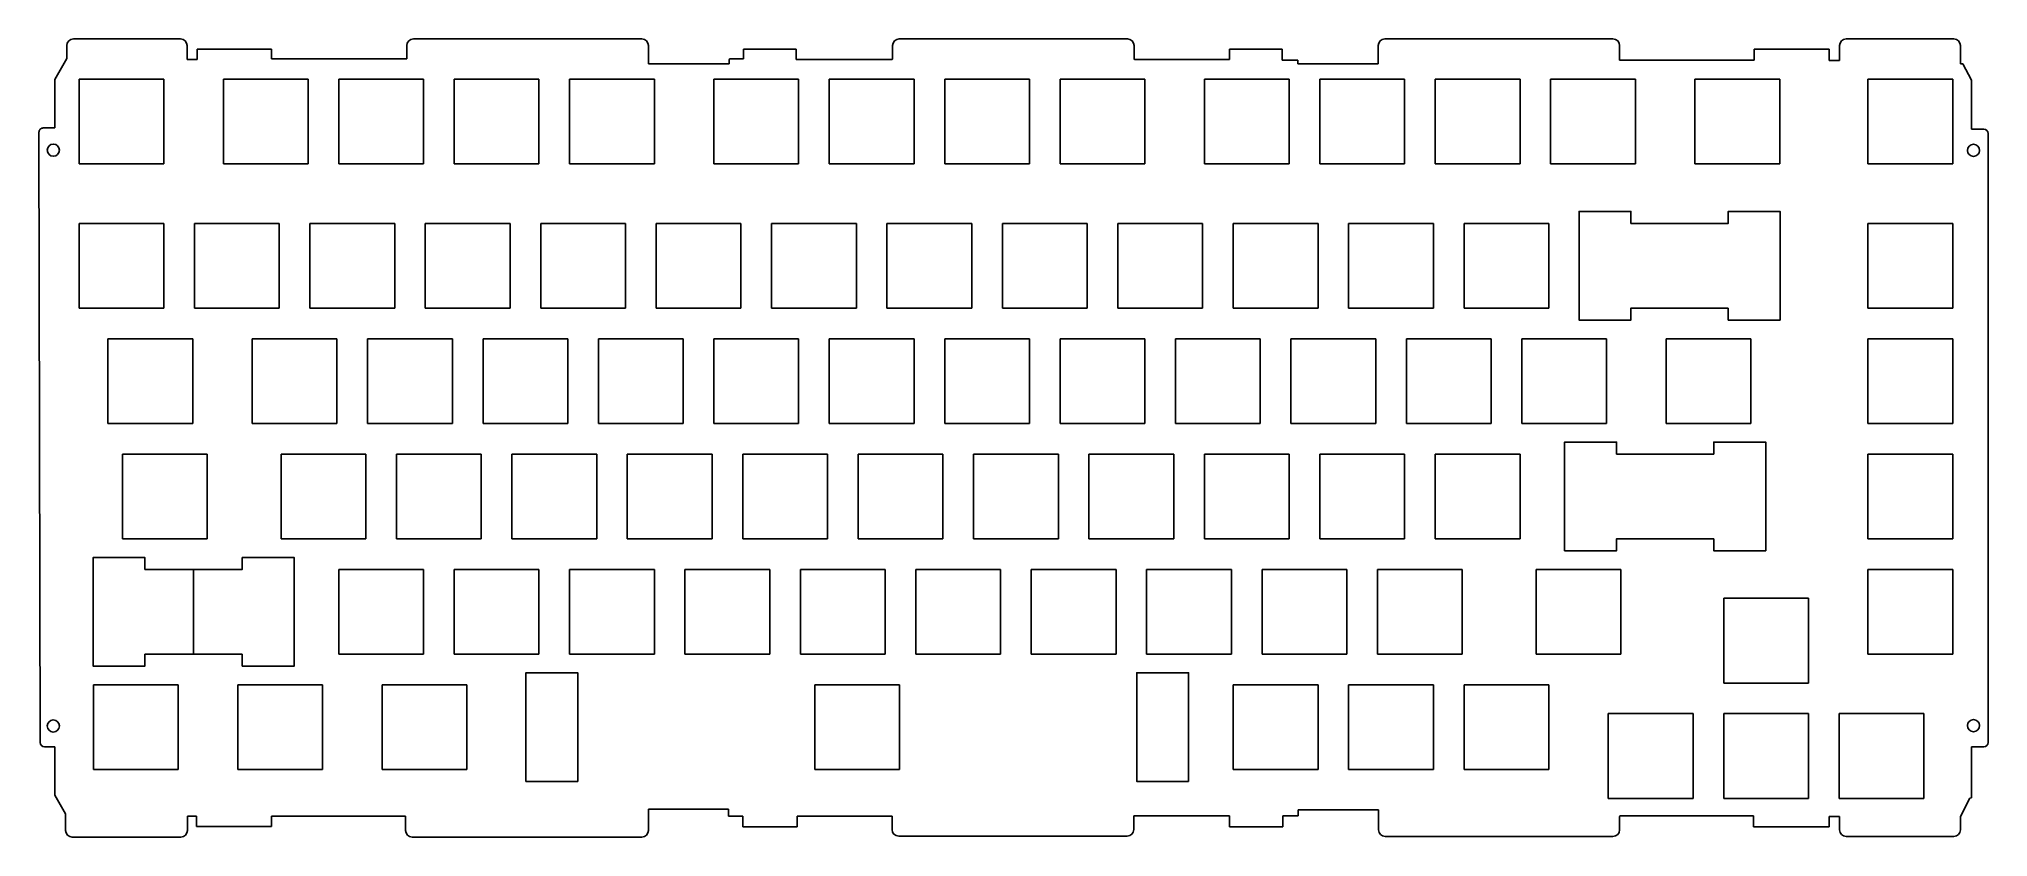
# Model space of a CAD drawing. Header units: millimetres. Extents: x -4 to 318, y -4 to 128.
import ezdxf

# ---------------------------------------------------------------- set-up
doc = ezdxf.new("R2010")
doc.units = ezdxf.units.MM

msp = doc.modelspace()

# ---------------------------------------------------------------- linework, layer by layer
at = {"color": 7, "linetype": 'Continuous', "lineweight": 25}
for p, q in [((0.59, 127.1), (0.59, 125)), ((19.35, 128.2), (1.69, 128.2)), ((20.45, 124.79), (20.45, 127.1)), ((34.4, 126.5), (22.1, 126.5)), ((22.1, 126.5), (22.1, 124.79)), ((34.4, 124.9), (34.4, 126.5)), ((56.7, 127.1), (56.7, 124.9)), ((95.5, 128.2), (57.8, 128.2)), ((96.6, 124.08), (96.6, 127.1)), ((121, 126.5), (112.3, 126.5)), ((112.3, 126.5), (112.3, 124.9)), ((121, 124.8), (121, 126.5)), ((136.9, 127.1), (136.9, 124.95)), ((175.65, 128.2), (138, 128.2)), ((176.75, 124.95), (176.75, 127.1)), ((201.2, 126.5), (192.5, 126.5)), ((192.5, 126.5), (192.5, 124.8)), ((201.2, 124.7), (201.2, 126.5)), ((217.04, 127.1), (217.04, 124.08)), ((255.8, 128.2), (218.14, 128.2)), ((256.9, 124.7), (256.9, 127.1)), ((291.46, 126.5), (279.1, 126.5)), ((279.1, 126.5), (279.1, 124.7)), ((291.46, 124.66), (291.46, 126.5)), ((293.2, 127.1), (293.2, 124.66)), ((312.05, 128.2), (294.3, 128.2)), ((313.15, 124.08), (313.15, 127.1)), ((0.59, 125), (-1.4, 121.5)), ((22.1, 124.79), (20.45, 124.79)), ((56.7, 124.9), (34.4, 124.9)), ((109.93, 124.08), (96.6, 124.08)), ((109.93, 124.8), (109.93, 124.08)), ((112.3, 124.9), (110.03, 124.9)), ((136.75, 124.8), (121, 124.8)), ((192.5, 124.8), (176.9, 124.8)), ((203.8, 124.7), (201.2, 124.7)), ((203.8, 124.08), (203.8, 124.7)), ((217.04, 124.08), (203.8, 124.08)), ((279.1, 124.7), (256.9, 124.7)), ((293.2, 124.66), (291.46, 124.66)), ((313.53, 124.08), (313.15, 124.08)), ((314.98, 121.37), (313.53, 124.08)), ((-1.4, 121.5), (-1.4, 113.5)), ((2.62, 121.56), (16.62, 121.56)), ((2.62, 107.56), (2.62, 121.56)), ((16.62, 121.56), (16.62, 107.56)), ((26.43, 107.56), (26.43, 121.56)), ((26.43, 121.56), (40.43, 121.56)), ((40.43, 121.56), (40.43, 107.56)), ((45.48, 107.56), (45.48, 121.56)), ((45.48, 121.56), (59.48, 121.56)), ((59.48, 121.56), (59.48, 107.56)), ((64.53, 107.56), (64.53, 121.56)), ((64.53, 121.56), (78.53, 121.56)), ((78.53, 121.56), (78.53, 107.56)), ((83.58, 107.56), (83.58, 121.56)), ((83.58, 121.56), (97.58, 121.56)), ((97.58, 121.56), (97.58, 107.56)), ((107.39, 121.56), (121.39, 121.56)), ((107.39, 107.56), (107.39, 121.56)), ((121.39, 121.56), (121.39, 107.56)), ((126.44, 107.56), (126.44, 121.56)), ((126.44, 121.56), (140.44, 121.56)), ((140.44, 121.56), (140.44, 107.56)), ((145.5, 107.56), (145.5, 121.56)), ((145.5, 121.56), (159.49, 121.56)), ((159.49, 121.56), (159.49, 107.56)), ((164.54, 107.56), (164.54, 121.56)), ((164.54, 121.56), (178.54, 121.56)), ((178.54, 121.56), (178.54, 107.56)), ((188.36, 107.56), (188.36, 121.56)), ((188.36, 121.56), (202.36, 121.56)), ((202.36, 121.56), (202.36, 107.56)), ((207.41, 107.56), (207.41, 121.56)), ((207.41, 121.56), (221.41, 121.56)), ((221.41, 121.56), (221.41, 107.56)), ((226.46, 107.56), (226.46, 121.56)), ((226.46, 121.56), (240.46, 121.56)), ((240.46, 121.56), (240.46, 107.56)), ((245.51, 107.56), (245.51, 121.56)), ((245.51, 121.56), (259.51, 121.56)), ((259.51, 121.56), (259.51, 107.56)), ((269.32, 107.56), (269.32, 121.56)), ((269.32, 121.56), (283.32, 121.56)), ((283.32, 121.56), (283.32, 107.56)), ((297.89, 107.56), (297.89, 121.56)), ((297.89, 121.56), (311.89, 121.56)), ((311.89, 121.56), (311.89, 107.56)), ((314.98, 113.3), (314.98, 121.37)), ((-4, 112.8), (-3.8, 12)), ((-1.4, 113.5), (-3.3, 113.5)), ((317, 113.3), (314.98, 113.3)), ((317.7, 12), (317.7, 112.6)), ((16.62, 107.56), (2.62, 107.56)), ((40.43, 107.56), (26.43, 107.56)), ((59.48, 107.56), (45.48, 107.56)), ((78.53, 107.56), (64.53, 107.56)), ((97.58, 107.56), (83.58, 107.56)), ((121.39, 107.56), (107.39, 107.56)), ((140.44, 107.56), (126.44, 107.56)), ((159.49, 107.56), (145.5, 107.56)), ((178.54, 107.56), (164.54, 107.56)), ((202.36, 107.56), (188.36, 107.56)), ((221.41, 107.56), (207.41, 107.56)), ((240.46, 107.56), (226.46, 107.56)), ((259.51, 107.56), (245.51, 107.56)), ((283.32, 107.56), (269.32, 107.56)), ((311.89, 107.56), (297.89, 107.56)), ((2.62, 83.75), (2.62, 97.75)), ((2.62, 97.75), (16.62, 97.75)), ((16.62, 97.75), (16.62, 83.75)), ((21.67, 83.75), (21.67, 97.75)), ((21.67, 97.75), (35.67, 97.75)), ((35.67, 97.75), (35.67, 83.75)), ((40.72, 83.75), (40.72, 97.75)), ((40.72, 97.75), (54.72, 97.75)), ((54.72, 97.75), (54.72, 83.75)), ((59.77, 83.75), (59.77, 97.75)), ((59.77, 97.75), (73.77, 97.75)), ((73.77, 97.75), (73.77, 83.75)), ((78.82, 83.75), (78.82, 97.75)), ((78.82, 97.75), (92.82, 97.75)), ((92.82, 97.75), (92.82, 83.75)), ((97.87, 83.75), (97.87, 97.75)), ((97.87, 97.75), (111.87, 97.75)), ((111.87, 97.75), (111.87, 83.75)), ((116.92, 83.75), (116.92, 97.75)), ((116.92, 97.75), (130.92, 97.75)), ((130.92, 97.75), (130.92, 83.75)), ((135.97, 83.75), (135.97, 97.75)), ((135.97, 97.75), (149.97, 97.75)), ((149.97, 97.75), (149.97, 83.75)), ((155.02, 83.75), (155.02, 97.75)), ((155.02, 97.75), (169.02, 97.75)), ((169.02, 97.75), (169.02, 83.75)), ((174.07, 83.75), (174.07, 97.75)), ((174.07, 97.75), (188.07, 97.75)), ((188.07, 97.75), (188.07, 83.75)), ((193.12, 83.75), (193.12, 97.75)), ((193.12, 97.75), (207.12, 97.75)), ((207.12, 97.75), (207.12, 83.75)), ((212.17, 97.75), (226.17, 97.75)), ((212.17, 83.75), (212.17, 97.75)), ((226.17, 97.75), (226.17, 83.75)), ((231.22, 97.75), (245.22, 97.75)), ((231.22, 83.75), (231.22, 97.75)), ((245.22, 97.75), (245.22, 83.75)), ((297.89, 83.75), (297.89, 97.75)), ((297.89, 97.75), (311.89, 97.75)), ((311.89, 97.75), (311.89, 83.75)), ((16.62, 83.75), (2.62, 83.75)), ((35.67, 83.75), (21.67, 83.75)), ((54.72, 83.75), (40.72, 83.75)), ((73.77, 83.75), (59.77, 83.75)), ((92.82, 83.75), (78.82, 83.75)), ((111.87, 83.75), (97.87, 83.75)), ((130.92, 83.75), (116.92, 83.75)), ((149.97, 83.75), (135.97, 83.75)), ((169.02, 83.75), (155.02, 83.75)), ((188.07, 83.75), (174.07, 83.75)), ((207.12, 83.75), (193.12, 83.75)), ((226.17, 83.75), (212.17, 83.75)), ((245.22, 83.75), (231.22, 83.75)), ((311.89, 83.75), (297.89, 83.75)), ((7.38, 78.7), (21.38, 78.7)), ((7.38, 64.7), (7.38, 78.7)), ((21.38, 78.7), (21.38, 64.7)), ((31.19, 64.7), (31.19, 78.7)), ((31.19, 78.7), (45.19, 78.7)), ((45.19, 78.7), (45.19, 64.7)), ((50.24, 64.7), (50.24, 78.7)), ((50.24, 78.7), (64.24, 78.7)), ((64.24, 78.7), (64.24, 64.7)), ((69.29, 78.7), (83.29, 78.7)), ((69.29, 64.7), (69.29, 78.7)), ((83.29, 78.7), (83.29, 64.7)), ((88.34, 64.7), (88.34, 78.7)), ((88.34, 78.7), (102.34, 78.7)), ((102.34, 78.7), (102.34, 64.7)), ((107.39, 64.7), (107.39, 78.7)), ((107.39, 78.7), (121.39, 78.7)), ((121.39, 78.7), (121.39, 64.7)), ((126.44, 64.7), (126.44, 78.7)), ((126.44, 78.7), (140.44, 78.7)), ((140.44, 78.7), (140.44, 64.7)), ((145.5, 64.7), (145.5, 78.7)), ((145.5, 78.7), (159.49, 78.7)), ((159.49, 78.7), (159.49, 64.7)), ((164.54, 78.7), (178.54, 78.7)), ((164.54, 64.7), (164.54, 78.7)), ((178.54, 78.7), (178.54, 64.7)), ((183.59, 64.7), (183.59, 78.7)), ((183.59, 78.7), (197.59, 78.7)), ((197.59, 78.7), (197.59, 64.7)), ((202.65, 64.7), (202.65, 78.7)), ((202.65, 78.7), (216.64, 78.7)), ((216.64, 78.7), (216.64, 64.7)), ((221.69, 64.7), (221.69, 78.7)), ((221.69, 78.7), (235.69, 78.7)), ((235.69, 78.7), (235.69, 64.7)), ((240.75, 64.7), (240.75, 78.7)), ((240.75, 78.7), (254.74, 78.7)), ((254.74, 78.7), (254.74, 64.7)), ((264.56, 64.7), (264.56, 78.7)), ((264.56, 78.7), (278.56, 78.7)), ((278.56, 78.7), (278.56, 64.7)), ((297.89, 78.7), (311.89, 78.7)), ((297.89, 64.7), (297.89, 78.7)), ((311.89, 78.7), (311.89, 64.7)), ((21.38, 64.7), (7.38, 64.7)), ((45.19, 64.7), (31.19, 64.7)), ((64.24, 64.7), (50.24, 64.7)), ((83.29, 64.7), (69.29, 64.7)), ((102.34, 64.7), (88.34, 64.7)), ((121.39, 64.7), (107.39, 64.7)), ((140.44, 64.7), (126.44, 64.7)), ((159.49, 64.7), (145.5, 64.7)), ((178.54, 64.7), (164.54, 64.7)), ((197.59, 64.7), (183.59, 64.7)), ((216.64, 64.7), (202.65, 64.7)), ((235.69, 64.7), (221.69, 64.7)), ((254.74, 64.7), (240.75, 64.7)), ((278.56, 64.7), (264.56, 64.7)), ((311.89, 64.7), (297.89, 64.7)), ((9.76, 59.65), (23.76, 59.65)), ((9.76, 45.65), (9.76, 59.65)), ((23.76, 59.65), (23.76, 45.65)), ((35.96, 59.65), (49.96, 59.65)), ((35.96, 45.65), (35.96, 59.65)), ((49.96, 59.65), (49.96, 45.65)), ((55.01, 45.65), (55.01, 59.65)), ((55.01, 59.65), (69.01, 59.65)), ((69.01, 59.65), (69.01, 45.65)), ((74.06, 45.65), (74.06, 59.65)), ((74.06, 59.65), (88.06, 59.65)), ((88.06, 59.65), (88.06, 45.65)), ((93.11, 59.65), (107.11, 59.65)), ((93.11, 45.65), (93.11, 59.65)), ((107.11, 59.65), (107.11, 45.65)), ((112.16, 45.65), (112.16, 59.65)), ((112.16, 59.65), (126.16, 59.65)), ((126.16, 59.65), (126.16, 45.65)), ((131.21, 45.65), (131.21, 59.65)), ((131.21, 59.65), (145.21, 59.65)), ((145.21, 59.65), (145.21, 45.65)), ((150.26, 45.65), (150.26, 59.65)), ((150.26, 59.65), (164.26, 59.65)), ((164.26, 59.65), (164.26, 45.65)), ((169.31, 45.65), (169.31, 59.65)), ((169.31, 59.65), (183.31, 59.65)), ((183.31, 59.65), (183.31, 45.65)), ((188.36, 59.65), (202.36, 59.65)), ((188.36, 45.65), (188.36, 59.65)), ((202.36, 59.65), (202.36, 45.65)), ((207.41, 59.65), (221.41, 59.65)), ((207.41, 45.65), (207.41, 59.65)), ((221.41, 59.65), (221.41, 45.65)), ((226.46, 45.65), (226.46, 59.65)), ((226.46, 59.65), (240.46, 59.65)), ((240.46, 59.65), (240.46, 45.65)), ((297.89, 45.65), (297.89, 59.65)), ((297.89, 59.65), (311.89, 59.65)), ((311.89, 59.65), (311.89, 45.65)), ((23.76, 45.65), (9.76, 45.65)), ((49.96, 45.65), (35.96, 45.65)), ((69.01, 45.65), (55.01, 45.65)), ((88.06, 45.65), (74.06, 45.65)), ((107.11, 45.65), (93.11, 45.65)), ((126.16, 45.65), (112.16, 45.65)), ((145.21, 45.65), (131.21, 45.65)), ((164.26, 45.65), (150.26, 45.65)), ((183.31, 45.65), (169.31, 45.65)), ((202.36, 45.65), (188.36, 45.65)), ((221.41, 45.65), (207.41, 45.65)), ((240.46, 45.65), (226.46, 45.65)), ((311.89, 45.65), (297.89, 45.65)), ((45.48, 26.6), (45.48, 40.6)), ((45.48, 40.6), (59.48, 40.6)), ((59.48, 40.6), (59.48, 26.6)), ((64.53, 26.6), (64.53, 40.6)), ((64.53, 40.6), (78.53, 40.6)), ((78.53, 40.6), (78.53, 26.6)), ((83.58, 40.6), (97.58, 40.6)), ((83.58, 26.6), (83.58, 40.6)), ((97.58, 40.6), (97.58, 26.6)), ((102.63, 26.6), (102.63, 40.6)), ((102.63, 40.6), (116.63, 40.6)), ((116.63, 40.6), (116.63, 26.6)), ((121.68, 40.6), (135.68, 40.6)), ((121.68, 26.6), (121.68, 40.6)), ((135.68, 40.6), (135.68, 26.6)), ((140.73, 26.6), (140.73, 40.6)), ((140.73, 40.6), (154.73, 40.6)), ((154.73, 40.6), (154.73, 26.6)), ((159.78, 40.6), (173.78, 40.6)), ((159.78, 26.6), (159.78, 40.6)), ((173.78, 40.6), (173.78, 26.6)), ((178.83, 26.6), (178.83, 40.6)), ((178.83, 40.6), (192.83, 40.6)), ((192.83, 40.6), (192.83, 26.6)), ((197.88, 26.6), (197.88, 40.6)), ((197.88, 40.6), (211.88, 40.6)), ((211.88, 40.6), (211.88, 26.6)), ((216.93, 26.6), (216.93, 40.6)), ((216.93, 40.6), (230.93, 40.6)), ((230.93, 40.6), (230.93, 26.6)), ((243.13, 26.6), (243.13, 40.6)), ((243.13, 40.6), (257.12, 40.6)), ((257.12, 40.6), (257.12, 26.6)), ((297.89, 26.6), (297.89, 40.6)), ((297.89, 40.6), (311.89, 40.6)), ((311.89, 40.6), (311.89, 26.6)), ((274.08, 21.83), (274.08, 35.83)), ((274.08, 35.83), (288.08, 35.83)), ((288.08, 35.83), (288.08, 21.83)), ((59.48, 26.6), (45.48, 26.6)), ((78.53, 26.6), (64.53, 26.6)), ((97.58, 26.6), (83.58, 26.6)), ((116.63, 26.6), (102.63, 26.6)), ((135.68, 26.6), (121.68, 26.6)), ((154.73, 26.6), (140.73, 26.6)), ((173.78, 26.6), (159.78, 26.6)), ((192.83, 26.6), (178.83, 26.6)), ((211.88, 26.6), (197.88, 26.6)), ((230.93, 26.6), (216.93, 26.6)), ((257.12, 26.6), (243.13, 26.6)), ((311.89, 26.6), (297.89, 26.6)), ((5, 7.55), (5, 21.55)), ((5, 21.55), (19, 21.55)), ((19, 21.55), (19, 7.55)), ((28.81, 21.55), (42.81, 21.55)), ((28.81, 7.55), (28.81, 21.55)), ((42.81, 21.55), (42.81, 7.55)), ((52.63, 7.55), (52.63, 21.55)), ((52.63, 21.55), (66.63, 21.55)), ((66.63, 21.55), (66.63, 7.55)), ((124.06, 7.55), (124.06, 21.55)), ((124.06, 21.55), (138.06, 21.55)), ((138.06, 21.55), (138.06, 7.55)), ((193.12, 7.55), (193.12, 21.55)), ((193.12, 21.55), (207.12, 21.55)), ((207.12, 21.55), (207.12, 7.55)), ((212.17, 7.55), (212.17, 21.55)), ((212.17, 21.55), (226.17, 21.55)), ((226.17, 21.55), (226.17, 7.55)), ((231.22, 21.55), (245.22, 21.55)), ((231.22, 7.55), (231.22, 21.55)), ((245.22, 21.55), (245.22, 7.55)), ((288.08, 21.83), (274.08, 21.83)), ((255.03, 2.78), (255.03, 16.78)), ((255.03, 16.78), (269.03, 16.78)), ((269.03, 16.78), (269.03, 2.78)), ((274.08, 2.78), (274.08, 16.78)), ((274.08, 16.78), (288.08, 16.78)), ((288.08, 16.78), (288.08, 2.78)), ((293.13, 2.78), (293.13, 16.78)), ((293.13, 16.78), (307.13, 16.78)), ((307.13, 16.78), (307.13, 2.78)), ((-3.1, 11.3), (-1.4, 11.3)), ((-1.4, 11.3), (-1.4, 3.3)), ((315, 2.9), (315, 11.3)), ((315, 11.3), (317, 11.3)), ((19, 7.55), (5, 7.55)), ((42.81, 7.55), (28.81, 7.55)), ((66.63, 7.55), (52.63, 7.55)), ((138.06, 7.55), (124.06, 7.55)), ((207.12, 7.55), (193.12, 7.55)), ((226.17, 7.55), (212.17, 7.55)), ((245.22, 7.55), (231.22, 7.55)), ((-1.4, 3.3), (0.4, 0.26)), ((0.4, 0.26), (0.4, -2.5)), ((96.6, -2.5), (96.6, 1)), ((96.6, 1), (109.8, 1)), ((109.8, 1), (109.8, -0.17)), ((203.85, -0.1), (203.85, 0.9)), ((203.85, 0.9), (217.1, 0.9)), ((217.1, 0.9), (217.1, -2.4)), ((269.03, 2.78), (255.03, 2.78)), ((288.08, 2.78), (274.08, 2.78)), ((307.13, 2.78), (293.13, 2.78)), ((313.15, -0.19), (314.7, 2.8)), ((314.7, 2.8), (315, 2.9)), ((20.5, -2.5), (20.5, -0.17)), ((20.5, -0.17), (22, -0.17)), ((22, -0.17), (22, -1.88)), ((22, -1.88), (34.4, -1.88)), ((34.4, -1.88), (34.4, -0.17)), ((34.4, -0.17), (56.5, -0.17)), ((56.5, -0.17), (56.5, -2.5)), ((109.8, -0.17), (112.2, -0.17)), ((112.2, -0.17), (112.2, -1.9)), ((112.2, -1.9), (121.14, -1.9)), ((121.14, -1.9), (121.14, -0.17)), ((121.14, -0.17), (136.8, -0.17)), ((136.8, -0.17), (136.8, -2.35)), ((176.7, -2.35), (176.7, -0.1)), ((176.7, -0.1), (192.5, -0.1)), ((192.5, -0.1), (192.5, -1.9)), ((192.5, -1.9), (201.3, -1.9)), ((201.3, -1.9), (201.3, -0.1)), ((201.3, -0.1), (203.85, -0.1)), ((256.9, -2.4), (256.9, -0.25)), ((257.05, -0.1), (279, -0.1)), ((279, -0.1), (279, -1.9)), ((279, -1.9), (291.5, -1.9)), ((291.5, -1.9), (291.5, -0.23)), ((291.5, -0.23), (293.2, -0.23)), ((293.2, -0.23), (293.2, -2.4)), ((313.15, -2.4), (313.15, -0.19)), ((1.5, -3.6), (19.4, -3.6)), ((57.6, -3.6), (95.5, -3.6)), ((137.9, -3.45), (175.6, -3.45)), ((218.2, -3.5), (255.8, -3.5)), ((294.3, -3.5), (312.05, -3.5))]:
    msp.add_line(p, q, dxfattribs=at)
msp.add_line((21.53, 40.59), (21.53, 26.6))
for points in [[(274.82, 83.75), (274.82, 81.78), (283.39, 81.78), (283.39, 99.72), (274.82, 99.72), (274.82, 97.74), (258.77, 97.74), (258.77, 99.72), (250.19, 99.72), (250.19, 81.78), (258.77, 81.78), (258.77, 83.75), (274.82, 83.75)], [(272.44, 45.65), (272.44, 43.68), (281.01, 43.68), (281.01, 61.62), (272.44, 61.62), (272.44, 59.64), (256.39, 59.64), (256.39, 61.62), (247.81, 61.62), (247.81, 43.68), (256.39, 43.68), (256.39, 45.65), (272.44, 45.65)], [(29.55, 26.6), (29.55, 24.63), (38.13, 24.63), (38.13, 42.56), (29.55, 42.56), (29.55, 40.59), (13.5, 40.59), (13.5, 42.56), (4.93, 42.56), (4.93, 24.63), (13.5, 24.63), (13.5, 26.6), (29.55, 26.6)]]:
    msp.add_lwpolyline(points, dxfattribs=at)
for points in [[(76.36, 5.58), (84.94, 5.58), (84.94, 23.52), (76.36, 23.52)], [(185.76, 5.58), (177.19, 5.58), (177.19, 23.52), (185.76, 23.52)]]:
    msp.add_lwpolyline(points, close=True)
for centre in [(-1.63, 109.84), (315.3, 109.8), (-1.63, 14.74), (315.3, 14.8)]:
    msp.add_circle(centre, 1, dxfattribs=at)
for centre, radius, start, end in [((1.69, 127.1), 1.1, 90, 180), ((19.35, 127.1), 1.1, 0, 90), ((57.8, 127.1), 1.1, 90, 180), ((95.5, 127.1), 1.1, 0, 90), ((138, 127.1), 1.1, 90, 180), ((175.65, 127.1), 1.1, 0, 90), ((218.14, 127.1), 1.1, 90, 180), ((255.8, 127.1), 1.1, 360, 90), ((294.3, 127.1), 1.1, 90, 180), ((312.05, 127.1), 1.1, 0, 90), ((110.03, 124.8), 0.1, 90, 180), ((136.75, 124.95), 0.15, 270, 360), ((176.9, 124.95), 0.15, 180, 270), ((-3.3, 112.8), 0.7, 90, 180.1121), ((317, 112.6), 0.7, 0, 90), ((-3.1, 12), 0.7, 180.1121, 270), ((317, 12), 0.7, 270, 0), ((1.5, -2.5), 1.1, 180, 270), ((19.4, -2.5), 1.1, 270, 0), ((57.6, -2.5), 1.1, 180, 270), ((95.5, -2.5), 1.1, 270, 360), ((137.9, -2.35), 1.1, 180, 270), ((175.6, -2.35), 1.1, 270, 0), ((218.2, -2.4), 1.1, 180, 270), ((255.8, -2.4), 1.1, 270, 360), ((257.05, -0.25), 0.15, 90, 180), ((294.3, -2.4), 1.1, 180, 270), ((312.05, -2.4), 1.1, 270, 360)]:
    msp.add_arc(centre, radius, start, end, dxfattribs=at)

doc.saveas('drawing.dxf')
